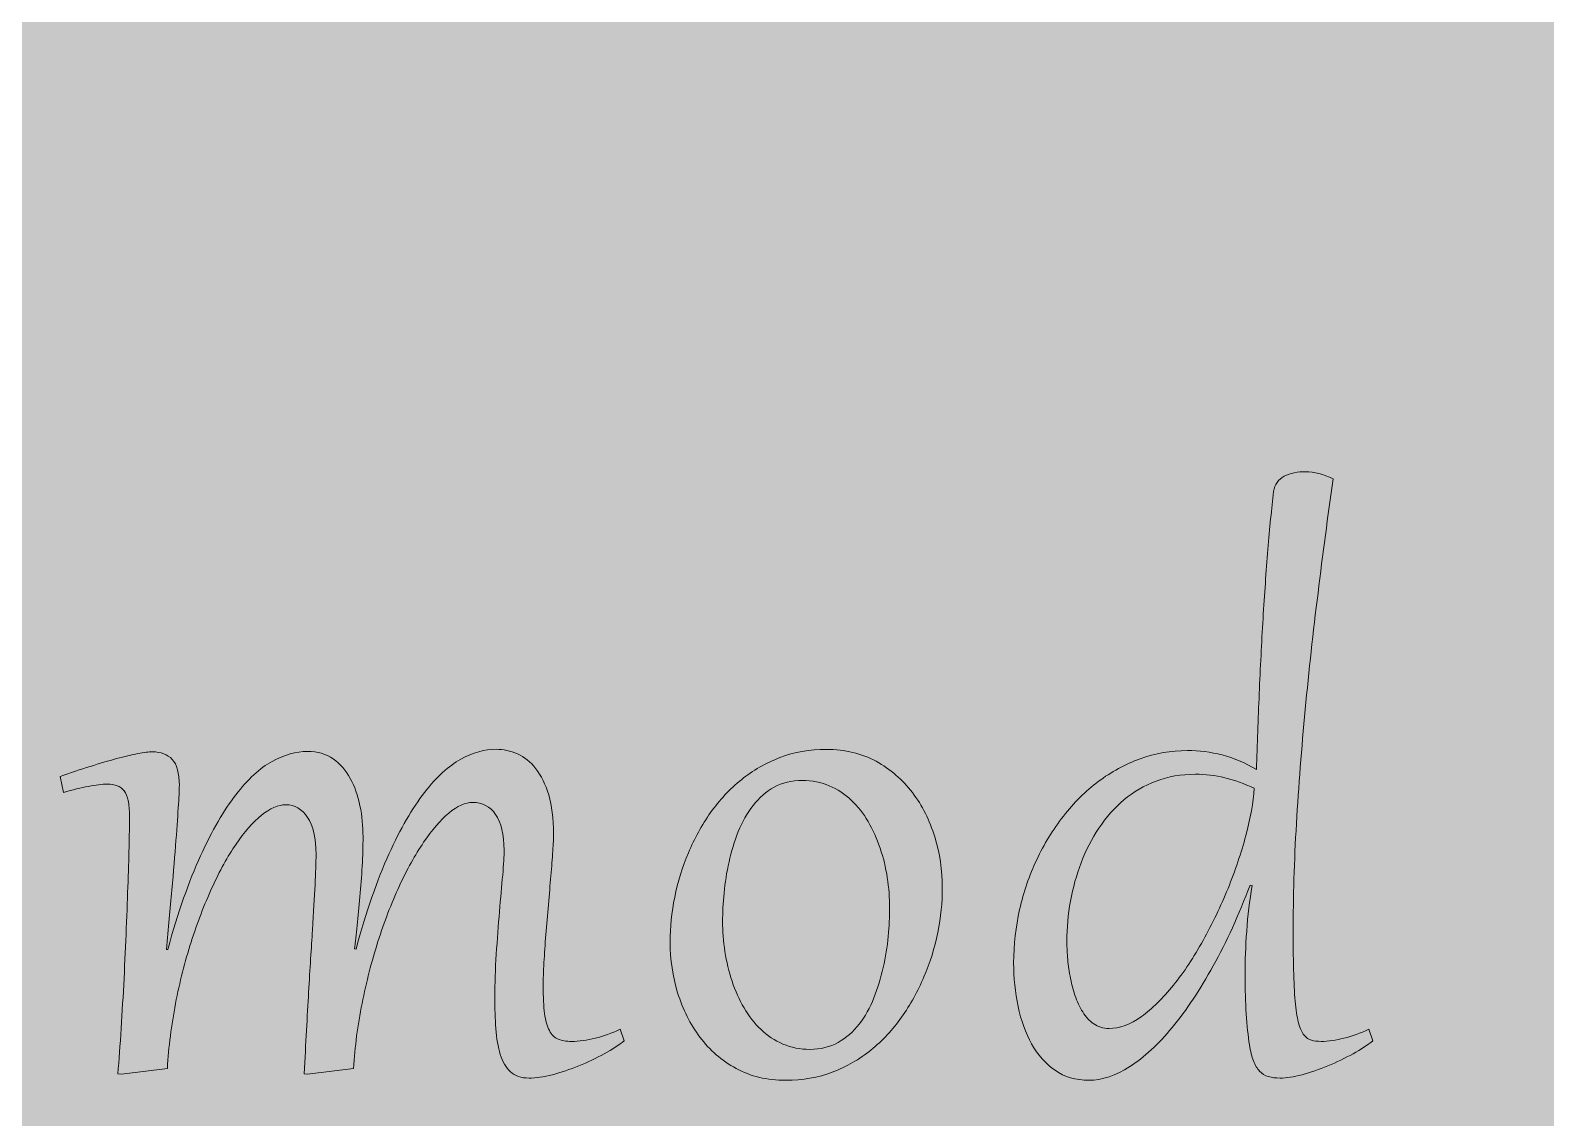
# Model space of a CAD drawing. Extents: x -4214 to -1795, y -2227 to -856.
# Drawn here: x -3089 to -2950.1, y -1740.8 to -1641.1 of the extents above; entities that cross this region are included whole.
import ezdxf

# ---------------------------------------------------------------- set-up
doc = ezdxf.new("R2010")
doc.units = 0
doc.header["$MEASUREMENT"] = 0
doc.layers.add('Layer 1', color=7, linetype='Continuous')

# ---------------------------------------------------------------- blocks, each defined once
blk = doc.blocks.new('block 14')
at = {"layer": 'Layer 1', "true_color": 0x2a3f49}
h = blk.add_hatch(color=149, dxfattribs=at)
h.dxf.hatch_style = 2
edge = h.paths.add_edge_path()
edge.add_spline(control_points=[(-2969.6, -1682.21), (-2970.09, -1685.63), (-2970.55, -1689.11), (-2970.99, -1692.69), (-2971.44, -1696.26), (-2971.82, -1699.82), (-2972.16, -1703.36), (-2972.5, -1706.91), (-2972.76, -1710.4), (-2972.97, -1713.83), (-2973.17, -1717.27), (-2973.27, -1720.57), (-2973.27, -1723.72), (-2973.27, -1725.24), (-2973.25, -1726.54), (-2973.22, -1727.63), (-2973.18, -1728.72), (-2973.13, -1729.64), (-2973.06, -1730.39), (-2972.98, -1731.14), (-2972.88, -1731.74), (-2972.75, -1732.18), (-2972.63, -1732.62), (-2972.47, -1732.97), (-2972.27, -1733.21), (-2972.08, -1733.45), (-2971.85, -1733.61), (-2971.6, -1733.68), (-2971.34, -1733.75), (-2971.04, -1733.79), (-2970.69, -1733.79), (-2970.05, -1733.79), (-2969.35, -1733.69), (-2968.61, -1733.5), (-2967.86, -1733.3), (-2967.11, -1733.03), (-2966.34, -1732.68), (-2966.34, -1732.68), (-2965.96, -1733.73), (-2965.96, -1733.73), (-2966.44, -1734.12), (-2967.05, -1734.52), (-2967.78, -1734.92), (-2968.51, -1735.32), (-2969.28, -1735.69), (-2970.09, -1736.03), (-2970.89, -1736.36), (-2971.68, -1736.63), (-2972.45, -1736.84), (-2973.23, -1737.05), (-2973.89, -1737.15), (-2974.46, -1737.15), (-2974.87, -1737.15), (-2975.23, -1737.11), (-2975.54, -1737.02), (-2975.85, -1736.92), (-2976.12, -1736.75), (-2976.34, -1736.52), (-2976.56, -1736.28), (-2976.75, -1735.97), (-2976.9, -1735.58), (-2977.06, -1735.19), (-2977.18, -1734.7), (-2977.28, -1734.09), (-2977.4, -1733.29), (-2977.5, -1732.35), (-2977.57, -1731.27), (-2977.64, -1730.2), (-2977.68, -1729.03), (-2977.68, -1727.77), (-2977.68, -1726.43), (-2977.63, -1725.06), (-2977.53, -1723.67), (-2977.43, -1722.28), (-2977.26, -1720.89), (-2977.03, -1719.51), (-2977.03, -1719.51), (-2977.22, -1719.47), (-2977.22, -1719.47), (-2978.25, -1722.2), (-2979.37, -1724.66), (-2980.59, -1726.86), (-2981.8, -1729.06), (-2983.06, -1730.94), (-2984.35, -1732.5), (-2985.63, -1734.06), (-2986.93, -1735.26), (-2988.23, -1736.1), (-2989.53, -1736.93), (-2990.78, -1737.35), (-2991.98, -1737.35), (-2993.19, -1737.35), (-2994.23, -1737.05), (-2995.1, -1736.44), (-2995.97, -1735.83), (-2996.69, -1735.02), (-2997.24, -1734.02), (-2997.8, -1733.02), (-2998.21, -1731.88), (-2998.48, -1730.58), (-2998.75, -1729.29), (-2998.89, -1727.95), (-2998.89, -1726.58), (-2998.89, -1724.93), (-2998.7, -1723.3), (-2998.34, -1721.7), (-2997.98, -1720.09), (-2997.46, -1718.57), (-2996.78, -1717.14), (-2996.1, -1715.7), (-2995.29, -1714.37), (-2994.33, -1713.14), (-2993.38, -1711.91), (-2992.31, -1710.85), (-2991.13, -1709.97), (-2989.95, -1709.08), (-2988.67, -1708.39), (-2987.29, -1707.88), (-2985.92, -1707.38), (-2984.47, -1707.13), (-2982.96, -1707.13), (-2981.9, -1707.13), (-2980.84, -1707.26), (-2979.78, -1707.53), (-2978.73, -1707.8), (-2977.68, -1708.24), (-2976.63, -1708.86), (-2976.57, -1706.58), (-2976.48, -1704.26), (-2976.38, -1701.9), (-2976.28, -1699.54), (-2976.16, -1697.25), (-2976.03, -1695.02), (-2975.89, -1692.8), (-2975.75, -1690.69), (-2975.59, -1688.7), (-2975.42, -1686.71), (-2975.25, -1684.94), (-2975.06, -1683.39), (-2975.02, -1683.06), (-2974.91, -1682.78), (-2974.74, -1682.55), (-2974.56, -1682.31), (-2974.34, -1682.13), (-2974.08, -1681.98), (-2973.81, -1681.84), (-2973.5, -1681.74), (-2973.17, -1681.67), (-2972.83, -1681.6), (-2972.49, -1681.57), (-2972.14, -1681.57), (-2971.34, -1681.57), (-2970.49, -1681.79), (-2969.6, -1682.21)], knot_values=[0, 0, 0, 0, 1, 1, 1, 2, 2, 2, 3, 3, 3, 4, 4, 4, 5, 5, 5, 6, 6, 6, 7, 7, 7, 8, 8, 8, 9, 9, 9, 10, 10, 10, 11, 11, 11, 12, 12, 12, 13, 13, 13, 14, 14, 14, 15, 15, 15, 16, 16, 16, 17, 17, 17, 18, 18, 18, 19, 19, 19, 20, 20, 20, 21, 21, 21, 22, 22, 22, 23, 23, 23, 24, 24, 24, 25, 25, 25, 26, 26, 26, 27, 27, 27, 28, 28, 28, 29, 29, 29, 30, 30, 30, 31, 31, 31, 32, 32, 32, 33, 33, 33, 34, 34, 34, 35, 35, 35, 36, 36, 36, 37, 37, 37, 38, 38, 38, 39, 39, 39, 40, 40, 40, 41, 41, 41, 42, 42, 42, 43, 43, 43, 44, 44, 44, 45, 45, 45, 46, 46, 46, 47, 47, 47, 48, 48, 48, 49, 49, 49, 50, 50, 50, 51, 51, 51, 51], degree=3, periodic=1)
edge = h.paths.add_edge_path()
edge.add_spline(control_points=[(-2976.83, -1710.59), (-2978.65, -1709.73), (-2980.44, -1709.3), (-2982.23, -1709.3), (-2983.53, -1709.3), (-2984.73, -1709.51), (-2985.82, -1709.93), (-2986.92, -1710.34), (-2987.9, -1710.92), (-2988.78, -1711.65), (-2989.65, -1712.38), (-2990.41, -1713.24), (-2991.07, -1714.23), (-2991.73, -1715.21), (-2992.27, -1716.28), (-2992.7, -1717.41), (-2993.13, -1718.54), (-2993.46, -1719.72), (-2993.68, -1720.94), (-2993.9, -1722.16), (-2994.01, -1723.38), (-2994.01, -1724.59), (-2994.01, -1725.02), (-2993.99, -1725.51), (-2993.95, -1726.07), (-2993.91, -1726.63), (-2993.83, -1727.2), (-2993.72, -1727.8), (-2993.61, -1728.4), (-2993.46, -1728.98), (-2993.27, -1729.55), (-2993.08, -1730.12), (-2992.84, -1730.64), (-2992.56, -1731.09), (-2992.28, -1731.55), (-2991.94, -1731.92), (-2991.54, -1732.19), (-2991.15, -1732.46), (-2990.68, -1732.6), (-2990.15, -1732.6), (-2989.18, -1732.6), (-2988.19, -1732.24), (-2987.18, -1731.52), (-2986.18, -1730.79), (-2985.2, -1729.83), (-2984.24, -1728.63), (-2983.28, -1727.44), (-2982.37, -1726.07), (-2981.52, -1724.53), (-2980.66, -1722.98), (-2979.9, -1721.4), (-2979.24, -1719.76), (-2978.58, -1718.13), (-2978.03, -1716.52), (-2977.61, -1714.93), (-2977.19, -1713.34), (-2976.93, -1711.89), (-2976.83, -1710.59)], knot_values=[0, 0, 0, 0, 1, 1, 1, 2, 2, 2, 3, 3, 3, 4, 4, 4, 5, 5, 5, 6, 6, 6, 7, 7, 7, 8, 8, 8, 9, 9, 9, 10, 10, 10, 11, 11, 11, 12, 12, 12, 13, 13, 13, 14, 14, 14, 15, 15, 15, 16, 16, 16, 17, 17, 17, 18, 18, 18, 19, 19, 19, 19], degree=3, periodic=1)
h = blk.add_hatch(color=149, dxfattribs=at)
h.dxf.hatch_style = 2
edge = h.paths.add_edge_path()
edge.add_spline(control_points=[(-3086.3, -1709.5), (-3085.35, -1709.17), (-3084.43, -1708.86), (-3083.55, -1708.59), (-3082.67, -1708.31), (-3081.86, -1708.07), (-3081.13, -1707.87), (-3080.39, -1707.67), (-3079.74, -1707.52), (-3079.17, -1707.41), (-3078.61, -1707.3), (-3078.17, -1707.25), (-3077.84, -1707.25), (-3077.07, -1707.25), (-3076.46, -1707.48), (-3076.02, -1707.94), (-3075.59, -1708.41), (-3075.37, -1709.2), (-3075.37, -1710.33), (-3075.37, -1710.6), (-3075.39, -1711.17), (-3075.45, -1712.05), (-3075.5, -1712.93), (-3075.58, -1714.03), (-3075.68, -1715.36), (-3075.78, -1716.7), (-3075.9, -1718.21), (-3076.05, -1719.92), (-3076.2, -1721.62), (-3076.37, -1723.43), (-3076.56, -1725.35), (-3076.56, -1725.35), (-3076.43, -1725.37), (-3076.43, -1725.37), (-3075.49, -1721.96), (-3074.49, -1719.1), (-3073.43, -1716.78), (-3072.37, -1714.47), (-3071.29, -1712.6), (-3070.19, -1711.18), (-3069.09, -1709.75), (-3067.98, -1708.73), (-3066.87, -1708.12), (-3065.75, -1707.52), (-3064.67, -1707.21), (-3063.63, -1707.21), (-3062.7, -1707.21), (-3061.91, -1707.44), (-3061.27, -1707.89), (-3060.63, -1708.35), (-3060.1, -1708.95), (-3059.7, -1709.69), (-3059.3, -1710.42), (-3059, -1711.26), (-3058.81, -1712.19), (-3058.62, -1713.13), (-3058.53, -1714.07), (-3058.53, -1715.04), (-3058.53, -1715.89), (-3058.56, -1716.78), (-3058.61, -1717.73), (-3058.66, -1718.68), (-3058.73, -1719.61), (-3058.81, -1720.53), (-3058.89, -1721.45), (-3058.98, -1722.32), (-3059.06, -1723.15), (-3059.15, -1723.98), (-3059.23, -1724.7), (-3059.3, -1725.31), (-3059.3, -1725.31), (-3059.17, -1725.33), (-3059.17, -1725.33), (-3058.23, -1721.87), (-3057.23, -1718.96), (-3056.16, -1716.62), (-3055.1, -1714.28), (-3054.01, -1712.39), (-3052.9, -1710.97), (-3051.79, -1709.55), (-3050.68, -1708.53), (-3049.57, -1707.93), (-3048.46, -1707.31), (-3047.37, -1707.01), (-3046.33, -1707.01), (-3045.66, -1707.01), (-3045, -1707.15), (-3044.37, -1707.43), (-3043.74, -1707.71), (-3043.18, -1708.17), (-3042.69, -1708.79), (-3042.2, -1709.42), (-3041.81, -1710.21), (-3041.51, -1711.2), (-3041.22, -1712.17), (-3041.07, -1713.36), (-3041.07, -1714.74), (-3041.07, -1715.13), (-3041.09, -1715.66), (-3041.14, -1716.34), (-3041.19, -1717.02), (-3041.24, -1717.78), (-3041.31, -1718.61), (-3041.38, -1719.44), (-3041.46, -1720.32), (-3041.54, -1721.26), (-3041.63, -1722.19), (-3041.71, -1723.11), (-3041.77, -1724), (-3041.84, -1724.9), (-3041.9, -1725.76), (-3041.95, -1726.57), (-3041.99, -1727.39), (-3042.02, -1728.09), (-3042.02, -1728.68), (-3042.02, -1729.73), (-3041.97, -1730.58), (-3041.89, -1731.24), (-3041.8, -1731.89), (-3041.65, -1732.41), (-3041.45, -1732.79), (-3041.25, -1733.18), (-3040.98, -1733.44), (-3040.65, -1733.58), (-3040.31, -1733.72), (-3039.9, -1733.79), (-3039.42, -1733.79), (-3038.72, -1733.79), (-3038, -1733.69), (-3037.24, -1733.5), (-3036.49, -1733.3), (-3035.73, -1733.03), (-3034.97, -1732.68), (-3034.97, -1732.68), (-3034.59, -1733.73), (-3034.59, -1733.73), (-3035.07, -1734.12), (-3035.68, -1734.52), (-3036.42, -1734.92), (-3037.16, -1735.32), (-3037.93, -1735.69), (-3038.74, -1736.03), (-3039.56, -1736.36), (-3040.37, -1736.63), (-3041.17, -1736.84), (-3041.98, -1737.05), (-3042.69, -1737.15), (-3043.31, -1737.15), (-3044.03, -1737.15), (-3044.6, -1736.96), (-3045.02, -1736.57), (-3045.43, -1736.18), (-3045.74, -1735.65), (-3045.95, -1734.98), (-3046.16, -1734.31), (-3046.3, -1733.52), (-3046.36, -1732.62), (-3046.42, -1731.72), (-3046.45, -1730.76), (-3046.45, -1729.73), (-3046.45, -1728.48), (-3046.4, -1727.17), (-3046.32, -1725.8), (-3046.23, -1724.43), (-3046.13, -1723.13), (-3046.02, -1721.89), (-3045.92, -1720.65), (-3045.82, -1719.54), (-3045.73, -1718.54), (-3045.64, -1717.54), (-3045.6, -1716.78), (-3045.6, -1716.27), (-3045.6, -1714.81), (-3045.86, -1713.71), (-3046.38, -1712.98), (-3046.89, -1712.25), (-3047.6, -1711.88), (-3048.48, -1711.88), (-3049.16, -1711.88), (-3049.89, -1712.21), (-3050.67, -1712.86), (-3051.44, -1713.51), (-3052.21, -1714.41), (-3052.98, -1715.54), (-3053.75, -1716.69), (-3054.5, -1718.03), (-3055.22, -1719.58), (-3055.94, -1721.13), (-3056.58, -1722.81), (-3057.16, -1724.63), (-3057.74, -1726.44), (-3058.22, -1728.34), (-3058.62, -1730.32), (-3059.02, -1732.3), (-3059.28, -1734.28), (-3059.4, -1736.27), (-3059.4, -1736.27), (-3063.61, -1736.79), (-3063.61, -1736.79), (-3063.61, -1736.79), (-3063.93, -1736.77), (-3063.93, -1736.77), (-3063.78, -1733.95), (-3063.64, -1731.46), (-3063.52, -1729.28), (-3063.39, -1727.1), (-3063.27, -1725.2), (-3063.17, -1723.58), (-3063.07, -1721.96), (-3062.99, -1720.58), (-3062.93, -1719.45), (-3062.87, -1718.32), (-3062.84, -1717.39), (-3062.84, -1716.65), (-3062.84, -1715.15), (-3063.1, -1714.01), (-3063.62, -1713.25), (-3064.13, -1712.49), (-3064.79, -1712.1), (-3065.6, -1712.1), (-3066.31, -1712.1), (-3067.06, -1712.42), (-3067.84, -1713.06), (-3068.63, -1713.7), (-3069.41, -1714.58), (-3070.17, -1715.71), (-3070.94, -1716.83), (-3071.67, -1718.16), (-3072.38, -1719.71), (-3073.08, -1721.24), (-3073.72, -1722.9), (-3074.29, -1724.69), (-3074.86, -1726.47), (-3075.34, -1728.35), (-3075.72, -1730.33), (-3076.1, -1732.3), (-3076.35, -1734.28), (-3076.47, -1736.27), (-3076.47, -1736.27), (-3080.68, -1736.79), (-3080.68, -1736.79), (-3080.68, -1736.79), (-3081, -1736.77), (-3081, -1736.77), (-3080.9, -1735.5), (-3080.8, -1734.11), (-3080.7, -1732.6), (-3080.61, -1731.1), (-3080.52, -1729.57), (-3080.44, -1728.02), (-3080.36, -1726.47), (-3080.29, -1724.93), (-3080.23, -1723.41), (-3080.17, -1721.89), (-3080.12, -1720.46), (-3080.07, -1719.14), (-3080.02, -1717.82), (-3079.99, -1716.63), (-3079.97, -1715.58), (-3079.95, -1714.54), (-3079.94, -1713.71), (-3079.94, -1713.11), (-3079.94, -1712.56), (-3079.98, -1712.09), (-3080.06, -1711.72), (-3080.14, -1711.35), (-3080.26, -1711.04), (-3080.43, -1710.82), (-3080.6, -1710.6), (-3080.81, -1710.44), (-3081.07, -1710.35), (-3081.32, -1710.25), (-3081.62, -1710.21), (-3081.97, -1710.21), (-3082.46, -1710.21), (-3083.03, -1710.28), (-3083.7, -1710.41), (-3084.38, -1710.55), (-3085.14, -1710.73), (-3086, -1710.96), (-3086, -1710.96), (-3086.3, -1709.5), (-3086.3, -1709.5)], knot_values=[0, 0, 0, 0, 1, 1, 1, 2, 2, 2, 3, 3, 3, 4, 4, 4, 5, 5, 5, 6, 6, 6, 7, 7, 7, 8, 8, 8, 9, 9, 9, 10, 10, 10, 11, 11, 11, 12, 12, 12, 13, 13, 13, 14, 14, 14, 15, 15, 15, 16, 16, 16, 17, 17, 17, 18, 18, 18, 19, 19, 19, 20, 20, 20, 21, 21, 21, 22, 22, 22, 23, 23, 23, 24, 24, 24, 25, 25, 25, 26, 26, 26, 27, 27, 27, 28, 28, 28, 29, 29, 29, 30, 30, 30, 31, 31, 31, 32, 32, 32, 33, 33, 33, 34, 34, 34, 35, 35, 35, 36, 36, 36, 37, 37, 37, 38, 38, 38, 39, 39, 39, 40, 40, 40, 41, 41, 41, 42, 42, 42, 43, 43, 43, 44, 44, 44, 45, 45, 45, 46, 46, 46, 47, 47, 47, 48, 48, 48, 49, 49, 49, 50, 50, 50, 51, 51, 51, 52, 52, 52, 53, 53, 53, 54, 54, 54, 55, 55, 55, 56, 56, 56, 57, 57, 57, 58, 58, 58, 59, 59, 59, 60, 60, 60, 61, 61, 61, 62, 62, 62, 63, 63, 63, 64, 64, 64, 65, 65, 65, 66, 66, 66, 67, 67, 67, 68, 68, 68, 69, 69, 69, 70, 70, 70, 71, 71, 71, 72, 72, 72, 73, 73, 73, 74, 74, 74, 75, 75, 75, 76, 76, 76, 77, 77, 77, 78, 78, 78, 79, 79, 79, 80, 80, 80, 81, 81, 81, 82, 82, 82, 83, 83, 83, 84, 84, 84, 85, 85, 85, 86, 86, 86, 87, 87, 87, 88, 88, 88, 89, 89, 89, 90, 90, 90, 91, 91, 91, 92, 92, 92, 93, 93, 93, 94, 94, 94, 94], degree=3, periodic=1)
h = blk.add_hatch(color=149, dxfattribs=at)
h.dxf.hatch_style = 2
edge = h.paths.add_edge_path()
edge.add_spline(control_points=[(-3030.38, -1724.69), (-3030.38, -1723.33), (-3030.24, -1721.96), (-3029.96, -1720.56), (-3029.68, -1719.16), (-3029.26, -1717.81), (-3028.71, -1716.5), (-3028.16, -1715.2), (-3027.48, -1713.97), (-3026.67, -1712.81), (-3025.85, -1711.67), (-3024.92, -1710.66), (-3023.85, -1709.8), (-3022.8, -1708.95), (-3021.61, -1708.27), (-3020.31, -1707.77), (-3019.01, -1707.27), (-3017.59, -1707.03), (-3016.06, -1707.03), (-3014.34, -1707.03), (-3012.82, -1707.39), (-3011.5, -1708.11), (-3010.18, -1708.84), (-3009.07, -1709.79), (-3008.17, -1710.98), (-3007.27, -1712.17), (-3006.59, -1713.53), (-3006.12, -1715.04), (-3005.66, -1716.56), (-3005.43, -1718.11), (-3005.43, -1719.7), (-3005.43, -1721.05), (-3005.57, -1722.42), (-3005.85, -1723.82), (-3006.13, -1725.22), (-3006.55, -1726.57), (-3007.11, -1727.88), (-3007.67, -1729.19), (-3008.35, -1730.42), (-3009.16, -1731.57), (-3009.98, -1732.72), (-3010.91, -1733.72), (-3011.97, -1734.58), (-3013.03, -1735.43), (-3014.22, -1736.11), (-3015.52, -1736.61), (-3016.82, -1737.11), (-3018.24, -1737.35), (-3019.77, -1737.35), (-3021.49, -1737.35), (-3023.01, -1737), (-3024.33, -1736.27), (-3025.65, -1735.54), (-3026.76, -1734.59), (-3027.65, -1733.4), (-3028.54, -1732.21), (-3029.22, -1730.86), (-3029.69, -1729.34), (-3030.15, -1727.83), (-3030.38, -1726.27), (-3030.38, -1724.69)], knot_values=[0, 0, 0, 0, 1, 1, 1, 2, 2, 2, 3, 3, 3, 4, 4, 4, 5, 5, 5, 6, 6, 6, 7, 7, 7, 8, 8, 8, 9, 9, 9, 10, 10, 10, 11, 11, 11, 12, 12, 12, 13, 13, 13, 14, 14, 14, 15, 15, 15, 16, 16, 16, 17, 17, 17, 18, 18, 18, 19, 19, 19, 20, 20, 20, 20], degree=3, periodic=1)
edge = h.paths.add_edge_path()
edge.add_spline(control_points=[(-3025.57, -1722.78), (-3025.57, -1723.69), (-3025.5, -1724.62), (-3025.36, -1725.55), (-3025.21, -1726.49), (-3025, -1727.4), (-3024.7, -1728.27), (-3024.41, -1729.15), (-3024.04, -1729.96), (-3023.6, -1730.72), (-3023.17, -1731.48), (-3022.65, -1732.14), (-3022.05, -1732.71), (-3021.46, -1733.27), (-3020.79, -1733.71), (-3020.04, -1734.03), (-3019.29, -1734.35), (-3018.47, -1734.52), (-3017.57, -1734.52), (-3016.59, -1734.52), (-3015.73, -1734.3), (-3014.98, -1733.88), (-3014.24, -1733.46), (-3013.59, -1732.9), (-3013.05, -1732.2), (-3012.51, -1731.5), (-3012.06, -1730.7), (-3011.7, -1729.8), (-3011.35, -1728.91), (-3011.06, -1727.97), (-3010.85, -1727.02), (-3010.63, -1726.05), (-3010.48, -1725.11), (-3010.39, -1724.17), (-3010.31, -1723.22), (-3010.26, -1722.36), (-3010.26, -1721.57), (-3010.26, -1720.64), (-3010.33, -1719.71), (-3010.47, -1718.78), (-3010.62, -1717.84), (-3010.83, -1716.95), (-3011.13, -1716.08), (-3011.42, -1715.21), (-3011.79, -1714.4), (-3012.23, -1713.64), (-3012.66, -1712.89), (-3013.18, -1712.23), (-3013.78, -1711.67), (-3014.37, -1711.11), (-3015.04, -1710.67), (-3015.79, -1710.35), (-3016.54, -1710.03), (-3017.36, -1709.87), (-3018.26, -1709.87), (-3019.24, -1709.87), (-3020.1, -1710.08), (-3020.84, -1710.49), (-3021.59, -1710.9), (-3022.23, -1711.46), (-3022.78, -1712.16), (-3023.32, -1712.86), (-3023.77, -1713.66), (-3024.13, -1714.56), (-3024.48, -1715.46), (-3024.77, -1716.38), (-3024.98, -1717.34), (-3025.2, -1718.29), (-3025.35, -1719.24), (-3025.44, -1720.19), (-3025.52, -1721.13), (-3025.57, -1721.99), (-3025.57, -1722.78)], knot_values=[0, 0, 0, 0, 1, 1, 1, 2, 2, 2, 3, 3, 3, 4, 4, 4, 5, 5, 5, 6, 6, 6, 7, 7, 7, 8, 8, 8, 9, 9, 9, 10, 10, 10, 11, 11, 11, 12, 12, 12, 13, 13, 13, 14, 14, 14, 15, 15, 15, 16, 16, 16, 17, 17, 17, 18, 18, 18, 19, 19, 19, 20, 20, 20, 21, 21, 21, 22, 22, 22, 23, 23, 23, 24, 24, 24, 24], degree=3, periodic=1)
at = {"layer": 'Layer 1', "lineweight": 0}
for points, knots in [([(-2969.6, -1682.21), (-2970.09, -1685.63), (-2970.55, -1689.11), (-2970.99, -1692.69), (-2971.44, -1696.26), (-2971.82, -1699.82), (-2972.16, -1703.36), (-2972.5, -1706.91), (-2972.76, -1710.4), (-2972.97, -1713.83), (-2973.17, -1717.27), (-2973.27, -1720.57), (-2973.27, -1723.72), (-2973.27, -1725.24), (-2973.25, -1726.54), (-2973.22, -1727.63), (-2973.18, -1728.72), (-2973.13, -1729.64), (-2973.06, -1730.39), (-2972.98, -1731.14), (-2972.88, -1731.74), (-2972.75, -1732.18), (-2972.63, -1732.62), (-2972.47, -1732.97), (-2972.27, -1733.21), (-2972.08, -1733.45), (-2971.85, -1733.61), (-2971.6, -1733.68), (-2971.34, -1733.75), (-2971.04, -1733.79), (-2970.69, -1733.79), (-2970.05, -1733.79), (-2969.35, -1733.69), (-2968.61, -1733.5), (-2967.86, -1733.3), (-2967.11, -1733.03), (-2966.34, -1732.68), (-2966.34, -1732.68), (-2965.96, -1733.73), (-2965.96, -1733.73), (-2966.44, -1734.12), (-2967.05, -1734.52), (-2967.78, -1734.92), (-2968.51, -1735.32), (-2969.28, -1735.69), (-2970.09, -1736.03), (-2970.89, -1736.36), (-2971.68, -1736.63), (-2972.45, -1736.84), (-2973.23, -1737.05), (-2973.89, -1737.15), (-2974.46, -1737.15), (-2974.87, -1737.15), (-2975.23, -1737.11), (-2975.54, -1737.02), (-2975.85, -1736.92), (-2976.12, -1736.75), (-2976.34, -1736.52), (-2976.56, -1736.28), (-2976.75, -1735.97), (-2976.9, -1735.58), (-2977.06, -1735.19), (-2977.18, -1734.7), (-2977.28, -1734.09), (-2977.4, -1733.29), (-2977.5, -1732.35), (-2977.57, -1731.27), (-2977.64, -1730.2), (-2977.68, -1729.03), (-2977.68, -1727.77), (-2977.68, -1726.43), (-2977.63, -1725.06), (-2977.53, -1723.67), (-2977.43, -1722.28), (-2977.26, -1720.89), (-2977.03, -1719.51), (-2977.03, -1719.51), (-2977.22, -1719.47), (-2977.22, -1719.47), (-2978.25, -1722.2), (-2979.37, -1724.66), (-2980.59, -1726.86), (-2981.8, -1729.06), (-2983.06, -1730.94), (-2984.35, -1732.5), (-2985.63, -1734.06), (-2986.93, -1735.26), (-2988.23, -1736.1), (-2989.53, -1736.93), (-2990.78, -1737.35), (-2991.98, -1737.35), (-2993.19, -1737.35), (-2994.23, -1737.05), (-2995.1, -1736.44), (-2995.97, -1735.83), (-2996.69, -1735.02), (-2997.24, -1734.02), (-2997.8, -1733.02), (-2998.21, -1731.88), (-2998.48, -1730.58), (-2998.75, -1729.29), (-2998.89, -1727.95), (-2998.89, -1726.58), (-2998.89, -1724.93), (-2998.7, -1723.3), (-2998.34, -1721.7), (-2997.98, -1720.09), (-2997.46, -1718.57), (-2996.78, -1717.14), (-2996.1, -1715.7), (-2995.29, -1714.37), (-2994.33, -1713.14), (-2993.38, -1711.91), (-2992.31, -1710.85), (-2991.13, -1709.97), (-2989.95, -1709.08), (-2988.67, -1708.39), (-2987.29, -1707.88), (-2985.92, -1707.38), (-2984.47, -1707.13), (-2982.96, -1707.13), (-2981.9, -1707.13), (-2980.84, -1707.26), (-2979.78, -1707.53), (-2978.73, -1707.8), (-2977.68, -1708.24), (-2976.63, -1708.86), (-2976.57, -1706.58), (-2976.48, -1704.26), (-2976.38, -1701.9), (-2976.28, -1699.54), (-2976.16, -1697.25), (-2976.03, -1695.02), (-2975.89, -1692.8), (-2975.75, -1690.69), (-2975.59, -1688.7), (-2975.42, -1686.71), (-2975.25, -1684.94), (-2975.06, -1683.39), (-2975.02, -1683.06), (-2974.91, -1682.78), (-2974.74, -1682.55), (-2974.56, -1682.31), (-2974.34, -1682.13), (-2974.08, -1681.98), (-2973.81, -1681.84), (-2973.5, -1681.74), (-2973.17, -1681.67), (-2972.83, -1681.6), (-2972.49, -1681.57), (-2972.14, -1681.57), (-2971.34, -1681.57), (-2970.49, -1681.79), (-2969.6, -1682.21)], [0, 0, 0, 0, 1, 1, 1, 2, 2, 2, 3, 3, 3, 4, 4, 4, 5, 5, 5, 6, 6, 6, 7, 7, 7, 8, 8, 8, 9, 9, 9, 10, 10, 10, 11, 11, 11, 12, 12, 12, 13, 13, 13, 14, 14, 14, 15, 15, 15, 16, 16, 16, 17, 17, 17, 18, 18, 18, 19, 19, 19, 20, 20, 20, 21, 21, 21, 22, 22, 22, 23, 23, 23, 24, 24, 24, 25, 25, 25, 26, 26, 26, 27, 27, 27, 28, 28, 28, 29, 29, 29, 30, 30, 30, 31, 31, 31, 32, 32, 32, 33, 33, 33, 34, 34, 34, 35, 35, 35, 36, 36, 36, 37, 37, 37, 38, 38, 38, 39, 39, 39, 40, 40, 40, 41, 41, 41, 42, 42, 42, 43, 43, 43, 44, 44, 44, 45, 45, 45, 46, 46, 46, 47, 47, 47, 48, 48, 48, 49, 49, 49, 50, 50, 50, 51, 51, 51, 51]), ([(-3086.3, -1709.5), (-3085.35, -1709.17), (-3084.43, -1708.86), (-3083.55, -1708.59), (-3082.67, -1708.31), (-3081.86, -1708.07), (-3081.13, -1707.87), (-3080.39, -1707.67), (-3079.74, -1707.52), (-3079.17, -1707.41), (-3078.61, -1707.3), (-3078.17, -1707.25), (-3077.84, -1707.25), (-3077.07, -1707.25), (-3076.46, -1707.48), (-3076.02, -1707.94), (-3075.59, -1708.41), (-3075.37, -1709.2), (-3075.37, -1710.33), (-3075.37, -1710.6), (-3075.39, -1711.17), (-3075.45, -1712.05), (-3075.5, -1712.93), (-3075.58, -1714.03), (-3075.68, -1715.36), (-3075.78, -1716.7), (-3075.9, -1718.21), (-3076.05, -1719.92), (-3076.2, -1721.62), (-3076.37, -1723.43), (-3076.56, -1725.35), (-3076.56, -1725.35), (-3076.43, -1725.37), (-3076.43, -1725.37), (-3075.49, -1721.96), (-3074.49, -1719.1), (-3073.43, -1716.78), (-3072.37, -1714.47), (-3071.29, -1712.6), (-3070.19, -1711.18), (-3069.09, -1709.75), (-3067.98, -1708.73), (-3066.87, -1708.12), (-3065.75, -1707.52), (-3064.67, -1707.21), (-3063.63, -1707.21), (-3062.7, -1707.21), (-3061.91, -1707.44), (-3061.27, -1707.89), (-3060.63, -1708.35), (-3060.1, -1708.95), (-3059.7, -1709.69), (-3059.3, -1710.42), (-3059, -1711.26), (-3058.81, -1712.19), (-3058.62, -1713.13), (-3058.53, -1714.07), (-3058.53, -1715.04), (-3058.53, -1715.89), (-3058.56, -1716.78), (-3058.61, -1717.73), (-3058.66, -1718.68), (-3058.73, -1719.61), (-3058.81, -1720.53), (-3058.89, -1721.45), (-3058.98, -1722.32), (-3059.06, -1723.15), (-3059.15, -1723.98), (-3059.23, -1724.7), (-3059.3, -1725.31), (-3059.3, -1725.31), (-3059.17, -1725.33), (-3059.17, -1725.33), (-3058.23, -1721.87), (-3057.23, -1718.96), (-3056.16, -1716.62), (-3055.1, -1714.28), (-3054.01, -1712.39), (-3052.9, -1710.97), (-3051.79, -1709.55), (-3050.68, -1708.53), (-3049.57, -1707.93), (-3048.46, -1707.31), (-3047.37, -1707.01), (-3046.33, -1707.01), (-3045.66, -1707.01), (-3045, -1707.15), (-3044.37, -1707.43), (-3043.74, -1707.71), (-3043.18, -1708.17), (-3042.69, -1708.79), (-3042.2, -1709.42), (-3041.81, -1710.21), (-3041.51, -1711.2), (-3041.22, -1712.17), (-3041.07, -1713.36), (-3041.07, -1714.74), (-3041.07, -1715.13), (-3041.09, -1715.66), (-3041.14, -1716.34), (-3041.19, -1717.02), (-3041.24, -1717.78), (-3041.31, -1718.61), (-3041.38, -1719.44), (-3041.46, -1720.32), (-3041.54, -1721.26), (-3041.63, -1722.19), (-3041.71, -1723.11), (-3041.77, -1724), (-3041.84, -1724.9), (-3041.9, -1725.76), (-3041.95, -1726.57), (-3041.99, -1727.39), (-3042.02, -1728.09), (-3042.02, -1728.68), (-3042.02, -1729.73), (-3041.97, -1730.58), (-3041.89, -1731.24), (-3041.8, -1731.89), (-3041.65, -1732.41), (-3041.45, -1732.79), (-3041.25, -1733.18), (-3040.98, -1733.44), (-3040.65, -1733.58), (-3040.31, -1733.72), (-3039.9, -1733.79), (-3039.42, -1733.79), (-3038.72, -1733.79), (-3038, -1733.69), (-3037.24, -1733.5), (-3036.49, -1733.3), (-3035.73, -1733.03), (-3034.97, -1732.68), (-3034.97, -1732.68), (-3034.59, -1733.73), (-3034.59, -1733.73), (-3035.07, -1734.12), (-3035.68, -1734.52), (-3036.42, -1734.92), (-3037.16, -1735.32), (-3037.93, -1735.69), (-3038.74, -1736.03), (-3039.56, -1736.36), (-3040.37, -1736.63), (-3041.17, -1736.84), (-3041.98, -1737.05), (-3042.69, -1737.15), (-3043.31, -1737.15), (-3044.03, -1737.15), (-3044.6, -1736.96), (-3045.02, -1736.57), (-3045.43, -1736.18), (-3045.74, -1735.65), (-3045.95, -1734.98), (-3046.16, -1734.31), (-3046.3, -1733.52), (-3046.36, -1732.62), (-3046.42, -1731.72), (-3046.45, -1730.76), (-3046.45, -1729.73), (-3046.45, -1728.48), (-3046.4, -1727.17), (-3046.32, -1725.8), (-3046.23, -1724.43), (-3046.13, -1723.13), (-3046.02, -1721.89), (-3045.92, -1720.65), (-3045.82, -1719.54), (-3045.73, -1718.54), (-3045.64, -1717.54), (-3045.6, -1716.78), (-3045.6, -1716.27), (-3045.6, -1714.81), (-3045.86, -1713.71), (-3046.38, -1712.98), (-3046.89, -1712.25), (-3047.6, -1711.88), (-3048.48, -1711.88), (-3049.16, -1711.88), (-3049.89, -1712.21), (-3050.67, -1712.86), (-3051.44, -1713.51), (-3052.21, -1714.41), (-3052.98, -1715.54), (-3053.75, -1716.69), (-3054.5, -1718.03), (-3055.22, -1719.58), (-3055.94, -1721.13), (-3056.58, -1722.81), (-3057.16, -1724.63), (-3057.74, -1726.44), (-3058.22, -1728.34), (-3058.62, -1730.32), (-3059.02, -1732.3), (-3059.28, -1734.28), (-3059.4, -1736.27), (-3059.4, -1736.27), (-3063.61, -1736.79), (-3063.61, -1736.79), (-3063.61, -1736.79), (-3063.93, -1736.77), (-3063.93, -1736.77), (-3063.78, -1733.95), (-3063.64, -1731.46), (-3063.52, -1729.28), (-3063.39, -1727.1), (-3063.27, -1725.2), (-3063.17, -1723.58), (-3063.07, -1721.96), (-3062.99, -1720.58), (-3062.93, -1719.45), (-3062.87, -1718.32), (-3062.84, -1717.39), (-3062.84, -1716.65), (-3062.84, -1715.15), (-3063.1, -1714.01), (-3063.62, -1713.25), (-3064.13, -1712.49), (-3064.79, -1712.1), (-3065.6, -1712.1), (-3066.31, -1712.1), (-3067.06, -1712.42), (-3067.84, -1713.06), (-3068.63, -1713.7), (-3069.41, -1714.58), (-3070.17, -1715.71), (-3070.94, -1716.83), (-3071.67, -1718.16), (-3072.38, -1719.71), (-3073.08, -1721.24), (-3073.72, -1722.9), (-3074.29, -1724.69), (-3074.86, -1726.47), (-3075.34, -1728.35), (-3075.72, -1730.33), (-3076.1, -1732.3), (-3076.35, -1734.28), (-3076.47, -1736.27), (-3076.47, -1736.27), (-3080.68, -1736.79), (-3080.68, -1736.79), (-3080.68, -1736.79), (-3081, -1736.77), (-3081, -1736.77), (-3080.9, -1735.5), (-3080.8, -1734.11), (-3080.7, -1732.6), (-3080.61, -1731.1), (-3080.52, -1729.57), (-3080.44, -1728.02), (-3080.36, -1726.47), (-3080.29, -1724.93), (-3080.23, -1723.41), (-3080.17, -1721.89), (-3080.12, -1720.46), (-3080.07, -1719.14), (-3080.02, -1717.82), (-3079.99, -1716.63), (-3079.97, -1715.58), (-3079.95, -1714.54), (-3079.94, -1713.71), (-3079.94, -1713.11), (-3079.94, -1712.56), (-3079.98, -1712.09), (-3080.06, -1711.72), (-3080.14, -1711.35), (-3080.26, -1711.04), (-3080.43, -1710.82), (-3080.6, -1710.6), (-3080.81, -1710.44), (-3081.07, -1710.35), (-3081.32, -1710.25), (-3081.62, -1710.21), (-3081.97, -1710.21), (-3082.46, -1710.21), (-3083.03, -1710.28), (-3083.7, -1710.41), (-3084.38, -1710.55), (-3085.14, -1710.73), (-3086, -1710.96), (-3086, -1710.96), (-3086.3, -1709.5), (-3086.3, -1709.5)], [0, 0, 0, 0, 1, 1, 1, 2, 2, 2, 3, 3, 3, 4, 4, 4, 5, 5, 5, 6, 6, 6, 7, 7, 7, 8, 8, 8, 9, 9, 9, 10, 10, 10, 11, 11, 11, 12, 12, 12, 13, 13, 13, 14, 14, 14, 15, 15, 15, 16, 16, 16, 17, 17, 17, 18, 18, 18, 19, 19, 19, 20, 20, 20, 21, 21, 21, 22, 22, 22, 23, 23, 23, 24, 24, 24, 25, 25, 25, 26, 26, 26, 27, 27, 27, 28, 28, 28, 29, 29, 29, 30, 30, 30, 31, 31, 31, 32, 32, 32, 33, 33, 33, 34, 34, 34, 35, 35, 35, 36, 36, 36, 37, 37, 37, 38, 38, 38, 39, 39, 39, 40, 40, 40, 41, 41, 41, 42, 42, 42, 43, 43, 43, 44, 44, 44, 45, 45, 45, 46, 46, 46, 47, 47, 47, 48, 48, 48, 49, 49, 49, 50, 50, 50, 51, 51, 51, 52, 52, 52, 53, 53, 53, 54, 54, 54, 55, 55, 55, 56, 56, 56, 57, 57, 57, 58, 58, 58, 59, 59, 59, 60, 60, 60, 61, 61, 61, 62, 62, 62, 63, 63, 63, 64, 64, 64, 65, 65, 65, 66, 66, 66, 67, 67, 67, 68, 68, 68, 69, 69, 69, 70, 70, 70, 71, 71, 71, 72, 72, 72, 73, 73, 73, 74, 74, 74, 75, 75, 75, 76, 76, 76, 77, 77, 77, 78, 78, 78, 79, 79, 79, 80, 80, 80, 81, 81, 81, 82, 82, 82, 83, 83, 83, 84, 84, 84, 85, 85, 85, 86, 86, 86, 87, 87, 87, 88, 88, 88, 89, 89, 89, 90, 90, 90, 91, 91, 91, 92, 92, 92, 93, 93, 93, 94, 94, 94, 94]), ([(-3030.38, -1724.69), (-3030.38, -1723.33), (-3030.24, -1721.96), (-3029.96, -1720.56), (-3029.68, -1719.16), (-3029.26, -1717.81), (-3028.71, -1716.5), (-3028.16, -1715.2), (-3027.48, -1713.97), (-3026.67, -1712.81), (-3025.85, -1711.67), (-3024.92, -1710.66), (-3023.85, -1709.8), (-3022.8, -1708.95), (-3021.61, -1708.27), (-3020.31, -1707.77), (-3019.01, -1707.27), (-3017.59, -1707.03), (-3016.06, -1707.03), (-3014.34, -1707.03), (-3012.82, -1707.39), (-3011.5, -1708.11), (-3010.18, -1708.84), (-3009.07, -1709.79), (-3008.17, -1710.98), (-3007.27, -1712.17), (-3006.59, -1713.53), (-3006.12, -1715.04), (-3005.66, -1716.56), (-3005.43, -1718.11), (-3005.43, -1719.7), (-3005.43, -1721.05), (-3005.57, -1722.42), (-3005.85, -1723.82), (-3006.13, -1725.22), (-3006.55, -1726.57), (-3007.11, -1727.88), (-3007.67, -1729.19), (-3008.35, -1730.42), (-3009.16, -1731.57), (-3009.98, -1732.72), (-3010.91, -1733.72), (-3011.97, -1734.58), (-3013.03, -1735.43), (-3014.22, -1736.11), (-3015.52, -1736.61), (-3016.82, -1737.11), (-3018.24, -1737.35), (-3019.77, -1737.35), (-3021.49, -1737.35), (-3023.01, -1737), (-3024.33, -1736.27), (-3025.65, -1735.54), (-3026.76, -1734.59), (-3027.65, -1733.4), (-3028.54, -1732.21), (-3029.22, -1730.86), (-3029.69, -1729.34), (-3030.15, -1727.83), (-3030.38, -1726.27), (-3030.38, -1724.69)], [0, 0, 0, 0, 1, 1, 1, 2, 2, 2, 3, 3, 3, 4, 4, 4, 5, 5, 5, 6, 6, 6, 7, 7, 7, 8, 8, 8, 9, 9, 9, 10, 10, 10, 11, 11, 11, 12, 12, 12, 13, 13, 13, 14, 14, 14, 15, 15, 15, 16, 16, 16, 17, 17, 17, 18, 18, 18, 19, 19, 19, 20, 20, 20, 20]), ([(-3025.57, -1722.78), (-3025.57, -1723.69), (-3025.5, -1724.62), (-3025.36, -1725.55), (-3025.21, -1726.49), (-3025, -1727.4), (-3024.7, -1728.27), (-3024.41, -1729.15), (-3024.04, -1729.96), (-3023.6, -1730.72), (-3023.17, -1731.48), (-3022.65, -1732.14), (-3022.05, -1732.71), (-3021.46, -1733.27), (-3020.79, -1733.71), (-3020.04, -1734.03), (-3019.29, -1734.35), (-3018.47, -1734.52), (-3017.57, -1734.52), (-3016.59, -1734.52), (-3015.73, -1734.3), (-3014.98, -1733.88), (-3014.24, -1733.46), (-3013.59, -1732.9), (-3013.05, -1732.2), (-3012.51, -1731.5), (-3012.06, -1730.7), (-3011.7, -1729.8), (-3011.35, -1728.91), (-3011.06, -1727.97), (-3010.85, -1727.02), (-3010.63, -1726.05), (-3010.48, -1725.11), (-3010.39, -1724.17), (-3010.31, -1723.22), (-3010.26, -1722.36), (-3010.26, -1721.57), (-3010.26, -1720.64), (-3010.33, -1719.71), (-3010.47, -1718.78), (-3010.62, -1717.84), (-3010.83, -1716.95), (-3011.13, -1716.08), (-3011.42, -1715.21), (-3011.79, -1714.4), (-3012.23, -1713.64), (-3012.66, -1712.89), (-3013.18, -1712.23), (-3013.78, -1711.67), (-3014.37, -1711.11), (-3015.04, -1710.67), (-3015.79, -1710.35), (-3016.54, -1710.03), (-3017.36, -1709.87), (-3018.26, -1709.87), (-3019.24, -1709.87), (-3020.1, -1710.08), (-3020.84, -1710.49), (-3021.59, -1710.9), (-3022.23, -1711.46), (-3022.78, -1712.16), (-3023.32, -1712.86), (-3023.77, -1713.66), (-3024.13, -1714.56), (-3024.48, -1715.46), (-3024.77, -1716.38), (-3024.98, -1717.34), (-3025.2, -1718.29), (-3025.35, -1719.24), (-3025.44, -1720.19), (-3025.52, -1721.13), (-3025.57, -1721.99), (-3025.57, -1722.78)], [0, 0, 0, 0, 1, 1, 1, 2, 2, 2, 3, 3, 3, 4, 4, 4, 5, 5, 5, 6, 6, 6, 7, 7, 7, 8, 8, 8, 9, 9, 9, 10, 10, 10, 11, 11, 11, 12, 12, 12, 13, 13, 13, 14, 14, 14, 15, 15, 15, 16, 16, 16, 17, 17, 17, 18, 18, 18, 19, 19, 19, 20, 20, 20, 21, 21, 21, 22, 22, 22, 23, 23, 23, 24, 24, 24, 24]), ([(-2976.83, -1710.59), (-2978.65, -1709.73), (-2980.44, -1709.3), (-2982.23, -1709.3), (-2983.53, -1709.3), (-2984.73, -1709.51), (-2985.82, -1709.93), (-2986.92, -1710.34), (-2987.9, -1710.92), (-2988.78, -1711.65), (-2989.65, -1712.38), (-2990.41, -1713.24), (-2991.07, -1714.23), (-2991.73, -1715.21), (-2992.27, -1716.28), (-2992.7, -1717.41), (-2993.13, -1718.54), (-2993.46, -1719.72), (-2993.68, -1720.94), (-2993.9, -1722.16), (-2994.01, -1723.38), (-2994.01, -1724.59), (-2994.01, -1725.02), (-2993.99, -1725.51), (-2993.95, -1726.07), (-2993.91, -1726.63), (-2993.83, -1727.2), (-2993.72, -1727.8), (-2993.61, -1728.4), (-2993.46, -1728.98), (-2993.27, -1729.55), (-2993.08, -1730.12), (-2992.84, -1730.64), (-2992.56, -1731.09), (-2992.28, -1731.55), (-2991.94, -1731.92), (-2991.54, -1732.19), (-2991.15, -1732.46), (-2990.68, -1732.6), (-2990.15, -1732.6), (-2989.18, -1732.6), (-2988.19, -1732.24), (-2987.18, -1731.52), (-2986.18, -1730.79), (-2985.2, -1729.83), (-2984.24, -1728.63), (-2983.28, -1727.44), (-2982.37, -1726.07), (-2981.52, -1724.53), (-2980.66, -1722.98), (-2979.9, -1721.4), (-2979.24, -1719.76), (-2978.58, -1718.13), (-2978.03, -1716.52), (-2977.61, -1714.93), (-2977.19, -1713.34), (-2976.93, -1711.89), (-2976.83, -1710.59)], [0, 0, 0, 0, 1, 1, 1, 2, 2, 2, 3, 3, 3, 4, 4, 4, 5, 5, 5, 6, 6, 6, 7, 7, 7, 8, 8, 8, 9, 9, 9, 10, 10, 10, 11, 11, 11, 12, 12, 12, 13, 13, 13, 14, 14, 14, 15, 15, 15, 16, 16, 16, 17, 17, 17, 18, 18, 18, 19, 19, 19, 19])]:
    blk.add_open_spline(points, degree=3, knots=knots, dxfattribs=at)
blk = doc.blocks.new('block 13')
at = {"layer": 'Layer 1'}
blk.add_blockref('block 14', (0, 0), dxfattribs=at)
blk = doc.blocks.new('block 3')
at = {"layer": 'Layer 1'}
blk.add_blockref('block 13', (0, 0), dxfattribs=at)
blk = doc.blocks.new('block 2')
at = {"layer": 'Layer 1', "true_color": 0xd1f7fe}
h = blk.add_hatch(color=7, dxfattribs=at)
h.dxf.hatch_style = 2
edge = h.paths.add_edge_path()
edge.add_spline(control_points=[(-1794.66, -1541.43), (-1798.65, -1538.41), (-1802.26, -1532.96), (-1802.26, -1532.96), (-1818.61, -1510.46), (-1812.96, -1476.79), (-1816.44, -1444.45), (-1820.97, -1402.43), (-1845.85, -1390.9), (-1845.85, -1390.9), (-1804.05, -1322.51), (-1892.29, -1300.54), (-1892.29, -1235.18), (-1892.29, -1185.07), (-1862.63, -1142.36), (-1862.63, -1091.81), (-1862.63, -1048.7), (-1902.17, -1036.97), (-1902.17, -1036.97), (-1867.4, -1000.37), (-1890.03, -934.19), (-1946.84, -934.19), (-2005.1, -934.19), (-2041.37, -964.4), (-2090.14, -964.4), (-2164.56, -964.4), (-2207.8, -887.5), (-2269.21, -938.66), (-2361.65, -869.93), (-2476.86, -966.12), (-2551.28, -966.12), (-2625.69, -966.12), (-2641.59, -875.56), (-2696.26, -901.1), (-2661.19, -910.16), (-2669.29, -950.94), (-2696.64, -950.94), (-2728.63, -950.94), (-2744.91, -917.99), (-2781.11, -917.99), (-2815.61, -917.99), (-2899.41, -972.27), (-2996.85, -864.27), (-2996.85, -864.27), (-2999.69, -861.05), (-3004.23, -855.72), (-3008.77, -861.05), (-3011.6, -864.27), (-3011.6, -864.27), (-3109.05, -972.27), (-3192.84, -917.99), (-3227.35, -917.99), (-3263.55, -917.99), (-3279.83, -950.94), (-3311.82, -950.94), (-3339.17, -950.94), (-3347.26, -910.16), (-3312.19, -901.1), (-3366.87, -875.56), (-3382.76, -966.12), (-3457.18, -966.12), (-3531.59, -966.12), (-3646.8, -869.93), (-3739.25, -938.66), (-3800.66, -887.5), (-3843.9, -964.4), (-3918.32, -964.4), (-3967.09, -964.4), (-4003.36, -934.19), (-4061.61, -934.19), (-4118.43, -934.19), (-4141.05, -1000.37), (-4106.29, -1036.97), (-4106.29, -1036.97), (-4145.83, -1048.7), (-4145.83, -1091.81), (-4145.83, -1142.36), (-4116.17, -1185.07), (-4116.17, -1235.18), (-4116.17, -1300.54), (-4204.41, -1322.51), (-4162.6, -1390.9), (-4162.6, -1390.9), (-4187.49, -1402.43), (-4192.02, -1444.45), (-4195.5, -1476.79), (-4189.85, -1510.46), (-4206.19, -1532.96), (-4206.19, -1532.96), (-4209.85, -1538.25), (-4213.8, -1541.43), (-4209.78, -1544.99), (-4206.19, -1549.9), (-4206.19, -1549.9), (-4189.85, -1572.4), (-4195.5, -1606.08), (-4192.02, -1638.41), (-4187.49, -1680.43), (-4162.6, -1691.96), (-4162.6, -1691.96), (-4204.41, -1760.35), (-4116.17, -1782.32), (-4116.17, -1847.68), (-4116.17, -1897.79), (-4145.83, -1940.5), (-4145.83, -1991.05), (-4145.83, -2034.16), (-4106.29, -2045.89), (-4106.29, -2045.89), (-4141.05, -2082.49), (-4118.43, -2148.67), (-4061.61, -2148.67), (-4003.36, -2148.67), (-3967.09, -2118.46), (-3918.32, -2118.46), (-3843.9, -2118.46), (-3800.66, -2195.36), (-3739.25, -2144.21), (-3646.8, -2212.93), (-3531.59, -2116.74), (-3457.18, -2116.74), (-3382.76, -2116.74), (-3366.87, -2207.3), (-3312.19, -2181.76), (-3347.26, -2172.7), (-3339.17, -2131.92), (-3311.82, -2131.92), (-3279.83, -2131.92), (-3263.55, -2164.87), (-3227.35, -2164.87), (-3192.84, -2164.87), (-3109.05, -2110.59), (-3011.6, -2218.59), (-3011.6, -2218.59), (-3008.77, -2221.81), (-3004.23, -2227.14), (-2999.69, -2221.81), (-2996.85, -2218.59), (-2996.85, -2218.59), (-2899.41, -2110.59), (-2815.61, -2164.87), (-2781.11, -2164.87), (-2744.91, -2164.87), (-2728.63, -2131.92), (-2696.64, -2131.92), (-2669.29, -2131.92), (-2661.19, -2172.7), (-2696.26, -2181.76), (-2641.59, -2207.3), (-2625.69, -2116.74), (-2551.28, -2116.74), (-2476.86, -2116.74), (-2361.65, -2212.93), (-2269.21, -2144.21), (-2207.8, -2195.36), (-2164.56, -2118.46), (-2090.14, -2118.46), (-2041.37, -2118.46), (-2005.1, -2148.67), (-1946.84, -2148.67), (-1890.03, -2148.67), (-1867.4, -2082.49), (-1902.17, -2045.89), (-1902.17, -2045.89), (-1862.63, -2034.16), (-1862.63, -1991.05), (-1862.63, -1940.5), (-1892.29, -1897.79), (-1892.29, -1847.68), (-1892.29, -1782.32), (-1804.05, -1760.35), (-1845.85, -1691.96), (-1845.85, -1691.96), (-1820.97, -1680.43), (-1816.44, -1638.41), (-1812.96, -1606.08), (-1818.61, -1572.4), (-1802.26, -1549.9), (-1802.26, -1549.9), (-1799.12, -1544.75), (-1794.66, -1541.43)], knot_values=[0, 0, 0, 0, 1, 1, 1, 2, 2, 2, 3, 3, 3, 4, 4, 4, 5, 5, 5, 6, 6, 6, 7, 7, 7, 8, 8, 8, 9, 9, 9, 10, 10, 10, 11, 11, 11, 12, 12, 12, 13, 13, 13, 14, 14, 14, 15, 15, 15, 16, 16, 16, 17, 17, 17, 18, 18, 18, 19, 19, 19, 20, 20, 20, 21, 21, 21, 22, 22, 22, 23, 23, 23, 24, 24, 24, 25, 25, 25, 26, 26, 26, 27, 27, 27, 28, 28, 28, 29, 29, 29, 30, 30, 30, 31, 31, 31, 32, 32, 32, 33, 33, 33, 34, 34, 34, 35, 35, 35, 36, 36, 36, 37, 37, 37, 38, 38, 38, 39, 39, 39, 40, 40, 40, 41, 41, 41, 42, 42, 42, 43, 43, 43, 44, 44, 44, 45, 45, 45, 46, 46, 46, 47, 47, 47, 48, 48, 48, 49, 49, 49, 50, 50, 50, 51, 51, 51, 52, 52, 52, 53, 53, 53, 54, 54, 54, 55, 55, 55, 56, 56, 56, 57, 57, 57, 58, 58, 58, 59, 59, 59, 60, 60, 60, 60], degree=3, periodic=1)
at = {"layer": 'Layer 1', "lineweight": 0}
blk.add_open_spline([(-1794.66, -1541.43), (-1798.65, -1538.41), (-1802.26, -1532.96), (-1802.26, -1532.96), (-1818.61, -1510.46), (-1812.96, -1476.79), (-1816.44, -1444.45), (-1820.97, -1402.43), (-1845.85, -1390.9), (-1845.85, -1390.9), (-1804.05, -1322.51), (-1892.29, -1300.54), (-1892.29, -1235.18), (-1892.29, -1185.07), (-1862.63, -1142.36), (-1862.63, -1091.81), (-1862.63, -1048.7), (-1902.17, -1036.97), (-1902.17, -1036.97), (-1867.4, -1000.37), (-1890.03, -934.19), (-1946.84, -934.19), (-2005.1, -934.19), (-2041.37, -964.4), (-2090.14, -964.4), (-2164.56, -964.4), (-2207.8, -887.5), (-2269.21, -938.66), (-2361.65, -869.93), (-2476.86, -966.12), (-2551.28, -966.12), (-2625.69, -966.12), (-2641.59, -875.56), (-2696.26, -901.1), (-2661.19, -910.16), (-2669.29, -950.94), (-2696.64, -950.94), (-2728.63, -950.94), (-2744.91, -917.99), (-2781.11, -917.99), (-2815.61, -917.99), (-2899.41, -972.27), (-2996.85, -864.27), (-2996.85, -864.27), (-2999.69, -861.05), (-3004.23, -855.72), (-3008.77, -861.05), (-3011.6, -864.27), (-3011.6, -864.27), (-3109.05, -972.27), (-3192.84, -917.99), (-3227.35, -917.99), (-3263.55, -917.99), (-3279.83, -950.94), (-3311.82, -950.94), (-3339.17, -950.94), (-3347.26, -910.16), (-3312.19, -901.1), (-3366.87, -875.56), (-3382.76, -966.12), (-3457.18, -966.12), (-3531.59, -966.12), (-3646.8, -869.93), (-3739.25, -938.66), (-3800.66, -887.5), (-3843.9, -964.4), (-3918.32, -964.4), (-3967.09, -964.4), (-4003.36, -934.19), (-4061.61, -934.19), (-4118.43, -934.19), (-4141.05, -1000.37), (-4106.29, -1036.97), (-4106.29, -1036.97), (-4145.83, -1048.7), (-4145.83, -1091.81), (-4145.83, -1142.36), (-4116.17, -1185.07), (-4116.17, -1235.18), (-4116.17, -1300.54), (-4204.41, -1322.51), (-4162.6, -1390.9), (-4162.6, -1390.9), (-4187.49, -1402.43), (-4192.02, -1444.45), (-4195.5, -1476.79), (-4189.85, -1510.46), (-4206.19, -1532.96), (-4206.19, -1532.96), (-4209.85, -1538.25), (-4213.8, -1541.43), (-4209.78, -1544.99), (-4206.19, -1549.9), (-4206.19, -1549.9), (-4189.85, -1572.4), (-4195.5, -1606.08), (-4192.02, -1638.41), (-4187.49, -1680.43), (-4162.6, -1691.96), (-4162.6, -1691.96), (-4204.41, -1760.35), (-4116.17, -1782.32), (-4116.17, -1847.68), (-4116.17, -1897.79), (-4145.83, -1940.5), (-4145.83, -1991.05), (-4145.83, -2034.16), (-4106.29, -2045.89), (-4106.29, -2045.89), (-4141.05, -2082.49), (-4118.43, -2148.67), (-4061.61, -2148.67), (-4003.36, -2148.67), (-3967.09, -2118.46), (-3918.32, -2118.46), (-3843.9, -2118.46), (-3800.66, -2195.36), (-3739.25, -2144.21), (-3646.8, -2212.93), (-3531.59, -2116.74), (-3457.18, -2116.74), (-3382.76, -2116.74), (-3366.87, -2207.3), (-3312.19, -2181.76), (-3347.26, -2172.7), (-3339.17, -2131.92), (-3311.82, -2131.92), (-3279.83, -2131.92), (-3263.55, -2164.87), (-3227.35, -2164.87), (-3192.84, -2164.87), (-3109.05, -2110.59), (-3011.6, -2218.59), (-3011.6, -2218.59), (-3008.77, -2221.81), (-3004.23, -2227.14), (-2999.69, -2221.81), (-2996.85, -2218.59), (-2996.85, -2218.59), (-2899.41, -2110.59), (-2815.61, -2164.87), (-2781.11, -2164.87), (-2744.91, -2164.87), (-2728.63, -2131.92), (-2696.64, -2131.92), (-2669.29, -2131.92), (-2661.19, -2172.7), (-2696.26, -2181.76), (-2641.59, -2207.3), (-2625.69, -2116.74), (-2551.28, -2116.74), (-2476.86, -2116.74), (-2361.65, -2212.93), (-2269.21, -2144.21), (-2207.8, -2195.36), (-2164.56, -2118.46), (-2090.14, -2118.46), (-2041.37, -2118.46), (-2005.1, -2148.67), (-1946.84, -2148.67), (-1890.03, -2148.67), (-1867.4, -2082.49), (-1902.17, -2045.89), (-1902.17, -2045.89), (-1862.63, -2034.16), (-1862.63, -1991.05), (-1862.63, -1940.5), (-1892.29, -1897.79), (-1892.29, -1847.68), (-1892.29, -1782.32), (-1804.05, -1760.35), (-1845.85, -1691.96), (-1845.85, -1691.96), (-1820.97, -1680.43), (-1816.44, -1638.41), (-1812.96, -1606.08), (-1818.61, -1572.4), (-1802.26, -1549.9), (-1802.26, -1549.9), (-1799.12, -1544.75), (-1794.66, -1541.43)], degree=3, knots=[0, 0, 0, 0, 1, 1, 1, 2, 2, 2, 3, 3, 3, 4, 4, 4, 5, 5, 5, 6, 6, 6, 7, 7, 7, 8, 8, 8, 9, 9, 9, 10, 10, 10, 11, 11, 11, 12, 12, 12, 13, 13, 13, 14, 14, 14, 15, 15, 15, 16, 16, 16, 17, 17, 17, 18, 18, 18, 19, 19, 19, 20, 20, 20, 21, 21, 21, 22, 22, 22, 23, 23, 23, 24, 24, 24, 25, 25, 25, 26, 26, 26, 27, 27, 27, 28, 28, 28, 29, 29, 29, 30, 30, 30, 31, 31, 31, 32, 32, 32, 33, 33, 33, 34, 34, 34, 35, 35, 35, 36, 36, 36, 37, 37, 37, 38, 38, 38, 39, 39, 39, 40, 40, 40, 41, 41, 41, 42, 42, 42, 43, 43, 43, 44, 44, 44, 45, 45, 45, 46, 46, 46, 47, 47, 47, 48, 48, 48, 49, 49, 49, 50, 50, 50, 51, 51, 51, 52, 52, 52, 53, 53, 53, 54, 54, 54, 55, 55, 55, 56, 56, 56, 57, 57, 57, 58, 58, 58, 59, 59, 59, 60, 60, 60, 60], dxfattribs=at)
at = {"layer": 'Layer 1'}
blk.add_blockref('block 3', (0, 0), dxfattribs=at)

msp = doc.modelspace()

# ---------------------------------------------------------------- block references
at = {"layer": 'Layer 1'}
msp.add_blockref('block 2', (0, 0), dxfattribs=at)

doc.saveas('drawing.dxf')
